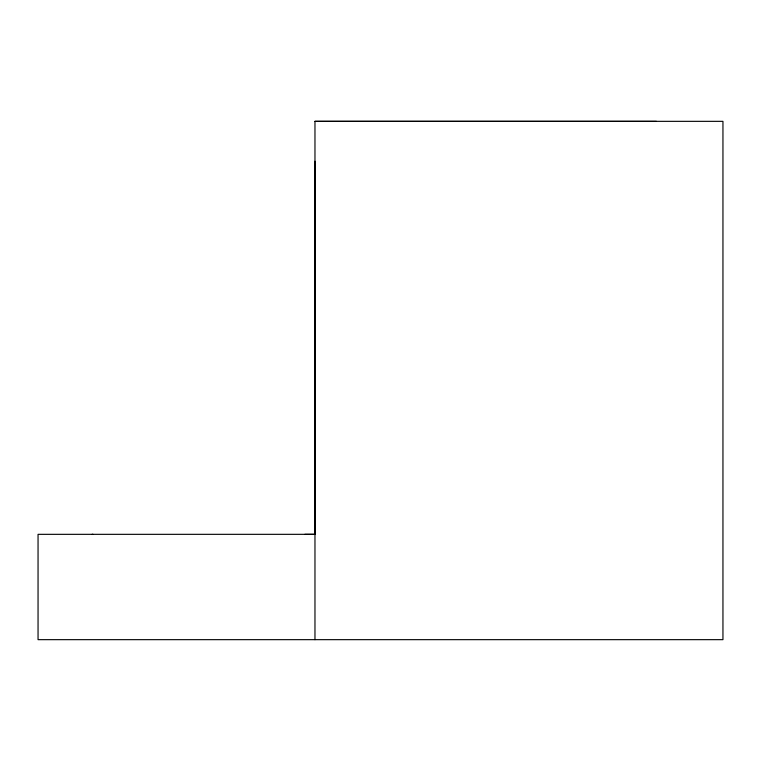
<?xml version="1.0" encoding="UTF-8"?>
<svg xmlns="http://www.w3.org/2000/svg" width="761" height="761" viewBox="0 0 761 761"><rect width="100%" height="100%" fill="white"/><g stroke="black" fill="none" stroke-linecap="round" stroke-linejoin="round"><path stroke-width="1.14" d="M314.968 639.659L314.968 121.341L722.95 121.341L722.95 639.659L38.05 639.659L38.05 534.336L314.968 534.327L314.968 161.256M92.1 534.336L92.956 534.308M314.968 121.341L656.382 121.341M304.876 534.327L314.968 534.327"/></g></svg>
